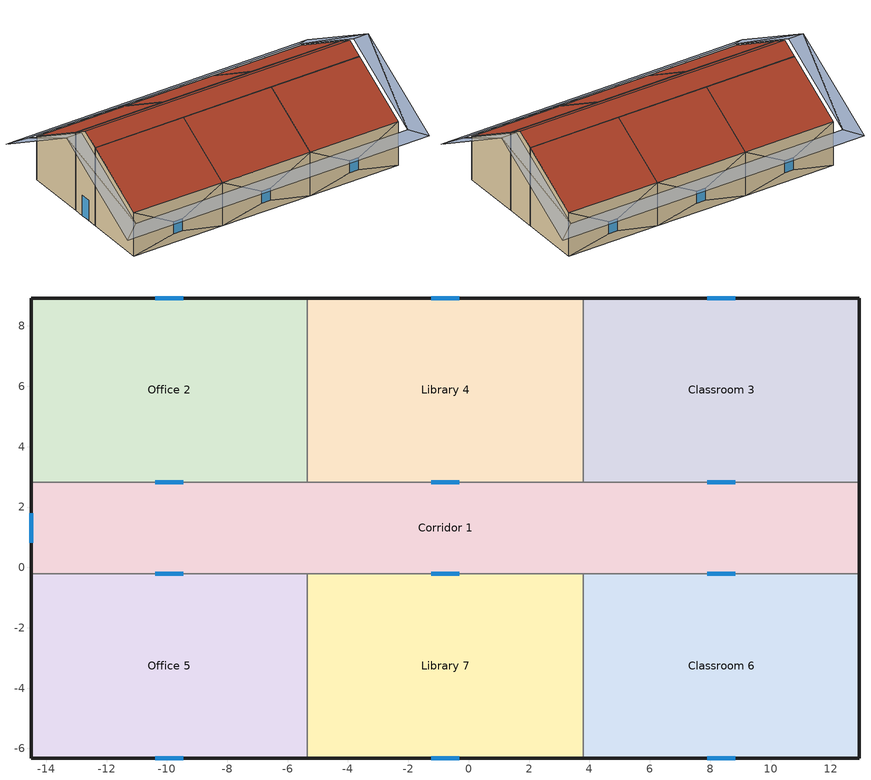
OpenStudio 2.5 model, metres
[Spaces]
Classroom 3
 floor ground (Floor: Wood Truss  Joist 12" - Carpet Finish): 12.94,8.92 12.94,2.83 3.79,2.83 3.79,8.92 z0
 wall outside (Basic Wall: Exterior - Brick on CMU): 12.94,8.92,4.41 12.94,8.92,0 8.82,8.92,0.91 8.82,8.92,2.13; 8.82,8.92,0.91 12.94,8.92,0 3.79,8.92,0 7.91,8.92,0.91; 12.94,8.92,4.41 8.82,8.92,2.13 7.91,8.92,2.13 3.79,8.92,4.41; 3.79,8.92,4.41 7.91,8.92,2.13 7.91,8.92,0.91 3.79,8.92,0; 12.94,2.83,7.93 12.94,2.83,0 12.94,8.92,0 12.94,8.92,4.41
 wall outside: 8.82,8.92 7.91,8.92 z0.91:2.13
 wall to Corridor 1: 7.91,2.83 8.82,2.83 z0:2.13; 3.79,2.83,7.93 3.79,2.83,0 7.91,2.83,0 7.91,2.83,2.13 8.82,2.83,2.13 8.82,2.83,0 12.94,2.83,0 12.94,2.83,7.93
 wall to Library 4: 3.79,2.83,7.93 3.79,8.92,4.41 3.79,8.92,0 3.79,2.83,0
 window (1/8 in Pilkington single glazing): 8.82,8.92 7.91,8.92 z0.91:2.13
 window inside: 7.91,2.83 8.82,2.83 z0:2.13
 roof outside (Basic Roof: Wood Rafter 8" - Asphalt Shingle - Insulated): 12.94,2.83,7.93 12.94,8.92,4.41 3.79,8.92,4.41 3.79,2.83,7.93
Library 4
 floor ground (Floor: Wood Truss  Joist 12" - Carpet Finish): 3.79,8.92 3.79,2.83 -5.35,2.83 -5.35,8.92 z0
 wall outside (Basic Wall: Exterior - Brick on CMU): 3.79,8.92,4.41 3.79,8.92,0 -0.32,8.92,0.91 -0.32,8.92,2.13; -0.32,8.92,0.91 3.79,8.92,0 -5.35,8.92,0 -1.24,8.92,0.91; 3.79,8.92,4.41 -0.32,8.92,2.13 -1.24,8.92,2.13 -5.35,8.92,4.41; -5.35,8.92,4.41 -1.24,8.92,2.13 -1.24,8.92,0.91 -5.35,8.92,0
 wall outside: -0.32,8.92 -1.24,8.92 z0.91:2.13
 wall to Corridor 1: -1.24,2.83 -0.32,2.83 z0:2.13; -5.35,2.83,7.93 -5.35,2.83,0 -1.24,2.83,0 -1.24,2.83,2.13 -0.32,2.83,2.13 -0.32,2.83,0 3.79,2.83,0 3.79,2.83,7.93
 wall to Office 2: -5.35,2.83,7.93 -5.35,8.92,4.41 -5.35,8.92,0 -5.35,2.83,0
 window (1/8 in Pilkington single glazing): -0.32,8.92 -1.24,8.92 z0.91:2.13
 window inside: -1.24,2.83 -0.32,2.83 z0:2.13
 roof outside (Basic Roof: Wood Rafter 8" - Asphalt Shingle - Insulated): 3.79,2.83,7.93 3.79,8.92,4.41 -5.35,8.92,4.41 -5.35,2.83,7.93
Office 2
 floor ground (Floor: Wood Truss  Joist 12" - Carpet Finish): -5.35,8.92 -5.35,2.83 -14.49,2.83 -14.49,8.92 z0
 wall outside (Basic Wall: Exterior - Brick on CMU): -5.35,8.92,4.41 -5.35,8.92,0 -9.46,8.92,0.91 -9.46,8.92,2.13; -9.46,8.92,0.91 -5.35,8.92,0 -14.49,8.92,0 -10.38,8.92,0.91; -5.35,8.92,4.41 -9.46,8.92,2.13 -10.38,8.92,2.13 -14.49,8.92,4.41; -14.49,8.92,4.41 -10.38,8.92,2.13 -10.38,8.92,0.91 -14.49,8.92,0; -14.49,2.83,7.93 -14.49,8.92,4.41 -14.49,8.92,0 -14.49,2.83,0
 wall outside: -9.46,8.92 -10.38,8.92 z0.91:2.13
 wall to Corridor 1: -10.38,2.83 -9.46,2.83 z0:2.13; -14.49,2.83,7.93 -14.49,2.83,0 -10.38,2.83,0 -10.38,2.83,2.13 -9.46,2.83,2.13 -9.46,2.83,0 -5.35,2.83,0 -5.35,2.83,7.93
 window (1/8 in Pilkington single glazing): -9.46,8.92 -10.38,8.92 z0.91:2.13
 window inside: -10.38,2.83 -9.46,2.83 z0:2.13
 roof outside (Basic Roof: Wood Rafter 8" - Asphalt Shingle - Insulated): -5.35,2.83,7.93 -5.35,8.92,4.41 -14.49,8.92,4.41 -14.49,2.83,7.93
Classroom 6
 floor ground (Floor: Wood Truss  Joist 12" - Carpet Finish): 12.94,-0.22 12.94,-6.32 3.79,-6.32 3.79,-0.22 z0
 wall outside (Basic Wall: Exterior - Brick on CMU): 12.94,-0.22,7.93 12.94,-6.32,4.41 12.94,-6.32,0 12.94,-0.22,0; 3.79,-6.32,4.41 3.79,-6.32,0 7.91,-6.32,0.91 7.91,-6.32,2.13; 7.91,-6.32,0.91 3.79,-6.32,0 12.94,-6.32,0 8.82,-6.32,0.91; 3.79,-6.32,4.41 7.91,-6.32,2.13 8.82,-6.32,2.13 12.94,-6.32,4.41; 12.94,-6.32,4.41 8.82,-6.32,2.13 8.82,-6.32,0.91 12.94,-6.32,0
 wall outside: 7.91,-6.32 8.82,-6.32 z0.91:2.13
 wall to Corridor 1: 8.82,-0.22 7.91,-0.22 z0:2.13; 12.94,-0.22,7.93 12.94,-0.22,0 8.82,-0.22,0 8.82,-0.22,2.13 7.91,-0.22,2.13 7.91,-0.22,0 3.79,-0.22,0 3.79,-0.22,7.93
 wall to Library 7: 3.79,-0.22,7.93 3.79,-0.22,0 3.79,-6.32,0 3.79,-6.32,4.41
 window (1/8 in Pilkington single glazing): 7.91,-6.32 8.82,-6.32 z0.91:2.13
 window inside: 8.82,-0.22 7.91,-0.22 z0:2.13
 roof outside (Basic Roof: Wood Rafter 8" - Asphalt Shingle - Insulated): 3.79,-0.22,7.93 3.79,-6.32,4.41 12.94,-6.32,4.41 12.94,-0.22,7.93
Corridor 1
 floor ground (Floor: Wood Truss  Joist 12" - Carpet Finish): 12.94,2.83 12.94,-0.22 -14.49,-0.22 -14.49,2.83 z0
 wall outside (Basic Wall: Exterior - Brick on CMU): 12.94,1.3,8.81 12.94,-0.22,7.93 12.94,-0.22,0 12.94,2.83,0 12.94,2.83,7.93; -14.49,1.3,8.81 -14.49,2.83,7.93 -14.49,2.83,0 -14.49,1.79,0 -14.49,1.79,2.06 -14.49,0.82,2.06 -14.49,0.82,0 -14.49,-0.22,0 -14.49,-0.22,7.93
 wall outside: -14.49,1.79 -14.49,0.82 z0:2.06
 wall to Office 5 (Basic Wall: Interior - 5" Partition (2-hr)): -14.49,-0.22,7.93 -14.49,-0.22,0 -10.38,-0.22,0 -10.38,-0.22,2.13 -9.46,-0.22,2.13 -9.46,-0.22,0 -5.35,-0.22,0 -5.35,-0.22,7.93
 wall to Office 5: -10.38,-0.22 -9.46,-0.22 z0:2.13
 wall to Library 7 (Basic Wall: Interior - 5" Partition (2-hr)): -5.35,-0.22,7.93 -5.35,-0.22,0 -1.24,-0.22,0 -1.24,-0.22,2.13 -0.32,-0.22,2.13 -0.32,-0.22,0 3.79,-0.22,0 3.79,-0.22,7.93
 wall to Library 7: -1.24,-0.22 -0.32,-0.22 z0:2.13
 window: -14.49,1.79 -14.49,0.82 z0:2.06
 window inside (Metal): -10.38,-0.22 -9.46,-0.22 / -1.24,-0.22 -0.32,-0.22 z0:2.13
 roof outside (Basic Roof: Wood Rafter 8" - Asphalt Shingle - Insulated): -14.49,1.3,8.81 -14.49,-0.22,7.93 12.94,-0.22,7.93 12.94,1.3,8.81; 12.94,1.3,8.81 12.94,2.83,7.93 -14.49,2.83,7.93 -14.49,1.3,8.81
Office 5
 floor ground (Floor: Wood Truss  Joist 12" - Carpet Finish): -5.35,-0.22 -5.35,-6.32 -14.49,-6.32 -14.49,-0.22 z0
 wall outside (Basic Wall: Exterior - Brick on CMU): -14.49,-6.32,4.41 -14.49,-6.32,0 -10.38,-6.32,0.91 -10.38,-6.32,2.13; -10.38,-6.32,0.91 -14.49,-6.32,0 -5.35,-6.32,0 -9.46,-6.32,0.91; -14.49,-6.32,4.41 -10.38,-6.32,2.13 -9.46,-6.32,2.13 -5.35,-6.32,4.41; -5.35,-6.32,4.41 -9.46,-6.32,2.13 -9.46,-6.32,0.91 -5.35,-6.32,0; -14.49,-0.22,7.93 -14.49,-0.22,0 -14.49,-6.32,0 -14.49,-6.32,4.41
 wall outside: -10.38,-6.32 -9.46,-6.32 z0.91:2.13
 wall to Library 7 (Basic Wall: Interior - 5" Partition (2-hr)): -5.35,-0.22,7.93 -5.35,-6.32,4.41 -5.35,-6.32,0 -5.35,-0.22,0
 window (1/8 in Pilkington single glazing): -10.38,-6.32 -9.46,-6.32 z0.91:2.13
 roof outside (Basic Roof: Wood Rafter 8" - Asphalt Shingle - Insulated): -14.49,-0.22,7.93 -14.49,-6.32,4.41 -5.35,-6.32,4.41 -5.35,-0.22,7.93
Library 7
 floor ground (Floor: Wood Truss  Joist 12" - Carpet Finish): 3.79,-0.22 3.79,-6.32 -5.35,-6.32 -5.35,-0.22 z0
 wall outside (Basic Wall: Exterior - Brick on CMU): -5.35,-6.32,4.41 -5.35,-6.32,0 -1.24,-6.32,0.91 -1.24,-6.32,2.13; -1.24,-6.32,0.91 -5.35,-6.32,0 3.79,-6.32,0 -0.32,-6.32,0.91; -5.35,-6.32,4.41 -1.24,-6.32,2.13 -0.32,-6.32,2.13 3.79,-6.32,4.41; 3.79,-6.32,4.41 -0.32,-6.32,2.13 -0.32,-6.32,0.91 3.79,-6.32,0
 wall outside: -1.24,-6.32 -0.32,-6.32 z0.91:2.13
 window (1/8 in Pilkington single glazing): -1.24,-6.32 -0.32,-6.32 z0.91:2.13
 roof outside (Basic Roof: Wood Rafter 8" - Asphalt Shingle - Insulated): -5.35,-0.22,7.93 -5.35,-6.32,4.41 3.79,-6.32,4.41 3.79,-0.22,7.93
shading: -16.42,1.3,8.81 -16.42,-8.25,3.29 -14.91,-7.21,3.89; -14.91,-7.21,3.89 -16.42,-8.25,3.29 14.87,-8.25,3.29 13.35,-7.21,3.89; -16.42,1.3,8.81 -14.91,-7.21,3.89 -14.91,1.3,8.81; 14.87,1.3,8.81 13.35,-7.21,3.89 14.87,-8.25,3.29; 13.35,1.3,8.81 13.35,-7.21,3.89 14.87,1.3,8.81; 14.87,1.3,8.81 14.87,10.86,3.29 13.35,9.82,3.89; 13.35,9.82,3.89 14.87,10.86,3.29 -16.42,10.86,3.29 -14.91,9.82,3.89; 14.87,1.3,8.81 13.35,9.82,3.89 13.35,1.3,8.81; -16.42,1.3,8.81 -14.91,9.82,3.89 -16.42,10.86,3.29; -14.91,1.3,8.81 -14.91,9.82,3.89 -16.42,1.3,8.81
[Building]
Project Name
[Material] Roughness=MediumRough
Name | Thickness {m} | Conductivity {W/m-K} | Density {kg/m3} | Specific Heat {J/kg-K}
Brick- Common: 0.092075 m | 0.092075 | 0.54 | 1550 | 840
Air: 0.0762 m | 0.0762 | 0.025 | 1.2 | 1003.5
Rigid insulation: 0.0762 m | 0.0762 | 0.035 | 23 | 1470
Concrete Masonry Units: 0.193675 m | 0.193675 | 1.3 | 1800 | 840
Metal Furring: 0.041275 m | 0.041275 | 45 | 7850 | 480
Gypsum Wall Board: 0.015875 m | 0.015875 | 0.65 | 1100 | 840
Structure- Wood Joist/Rafter Layer: 0.301625 m | 0.301625 | 0.025 | 1.2 | 1003.5
Plywood- Sheathing: 0.01905 m | 0.01905 | 0.106 | 552 | 1420
Metal Stud Layer: 0.0635 m | 0.0635 | 0.025 | 1.2 | 1003.5
Metal surface | 0.0008 | 45.28 | 7824 | 500
1 1/2 in wood | 0.0376 | 0.15 | 608 | 1630
Asphalt Shingle: 0.00635 m | 0.00635 | 0.5 | 1700 | 1000
Plywood- Sheathing: 0.015875 m | 0.015875 | 0.106 | 552 | 1420
Structure- Wood Joist/Rafter Layer- Batt Insulation: 0.1905 m | 0.1905 | 0.019 | 32 | 920
[Construction]
Basic Wall: Exterior - Brick on CMU: Brick- Common: 0.092075 m, Air: 0.0762 m, Rigid insulation: 0.0762 m, Concrete Masonry Units: 0.193675 m, Metal Furring: 0.041275 m, Gypsum Wall Board: 0.015875 m
Floor: Wood Truss  Joist 12" - Carpet Finish: Structure- Wood Joist/Rafter Layer: 0.301625 m, Plywood- Sheathing: 0.01905 m
Basic Wall: Interior - 5" Partition (2-hr): Gypsum Wall Board: 0.015875 m, Gypsum Wall Board: 0.015875 m, Metal Stud Layer: 0.0635 m, Gypsum Wall Board: 0.015875 m, Gypsum Wall Board: 0.015875 m
Metal: Metal surface, 1 1/2 in wood, Metal surface
Basic Roof: Wood Rafter 8" - Asphalt Shingle - Insulated: Asphalt Shingle: 0.00635 m, Plywood- Sheathing: 0.015875 m, Structure- Wood Joist/Rafter Layer- Batt Insulation: 0.1905 m
1/8 in Pilkington single glazing: WindowMaterial:SimpleGlazingSystem #1
[WindowMaterial:SimpleGlazingSystem]
WindowMaterial:SimpleGlazingSystem #1: U-Factor {W/m2-K}=3.6886; Solar Heat Gain Coefficient=0.86; Visible Transmittance=0.9
[ThermalZone] Use Ideal Air Loads=No
Zone NW Zone; Zone N Zone; Zone NE Zone; Zone SW Zone; Zone S Zone; Zone SE Zone; Zone Corridor Zone
[Sizing:Zone] Zone Cooling Design Supply Air Temperature Input Method=SupplyAirTemperature; Zone Cooling Design Supply Air Temperature {C}=14; Zone Cooling Design Supply Air Temperature Difference {deltaC}=11.11; Zone Heating Design Supply Air Temperature Input Method=SupplyAirTemperature; Zone Heating Design Supply Air Temperature {C}=40; Zone Heating Design Supply Air Temperature Difference {deltaC}=11.11; Zone Cooling Design Supply Air Humidity Ratio {kg-H2O/kg-air}=0.0085; Zone Heating Design Supply Air Humidity Ratio {kg-H2O/kg-air}=0.008; Cooling Design Air Flow Method=DesignDay; Heating Design Air Flow Method=DesignDay; Account for Dedicated Outdoor Air System=No; Dedicated Outdoor Air System Control Strategy=NeutralSupplyAir; Dedicated Outdoor Air Low Setpoint Temperature for Design {C}=autosize; Dedicated Outdoor Air High Setpoint Temperature for Design {C}=autosize
Zone NW Zone; Zone N Zone; Zone NE Zone; Zone SW Zone; Zone S Zone; Zone SE Zone; Zone Corridor Zone
[Space]
Name | Space Type | Thermal Zone
Classroom 3 | ClassroomOrLectureOrTraining | Zone NE Zone
Library 4 | StacksLibrary | Zone N Zone
Office 2 | OfficeEnclosed | Zone NW Zone
Classroom 6 | ClassroomOrLectureOrTraining | Zone SE Zone
Corridor 1 | CorridorOrTransition | Zone Corridor Zone
Office 5 | OfficeEnclosed | Zone SW Zone
Library 7 | StacksLibrary | Zone S Zone
[SpaceType]
ClassroomOrLectureOrTraining; StacksLibrary; OfficeEnclosed; CorridorOrTransition
